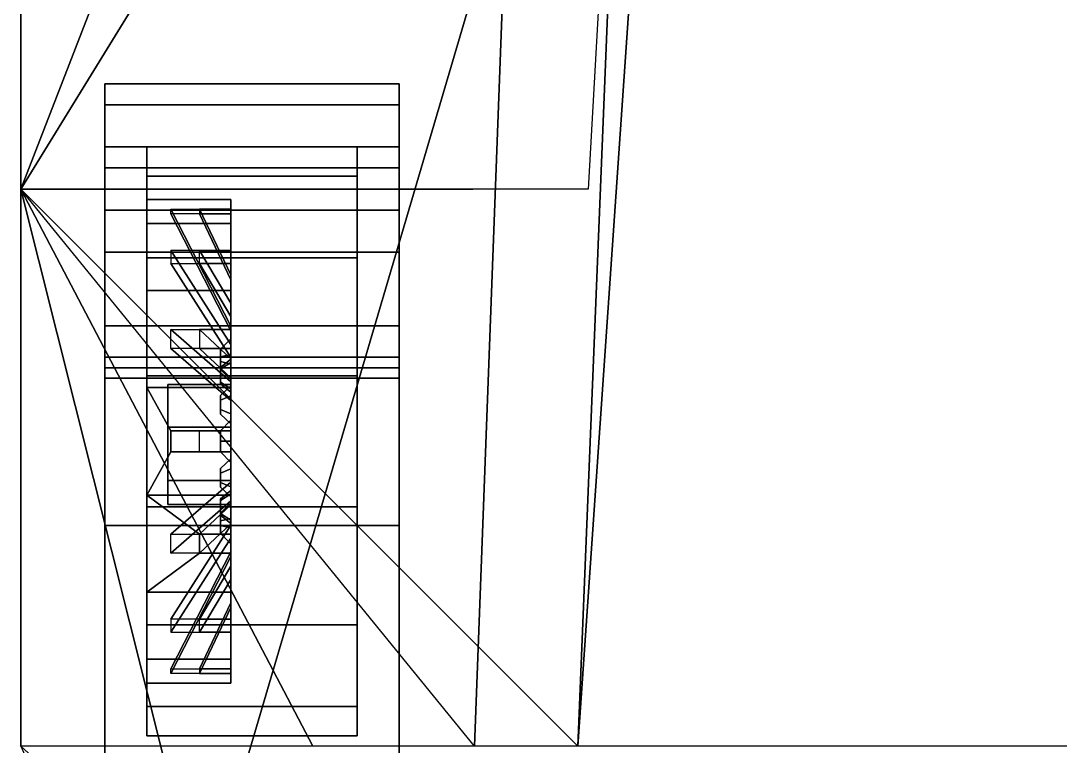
# Model space of a CAD drawing. Header units: millimetres. Extents: x -1.05 to 1.05, y -2.98 to 5.82.
# Drawn here: x -1.05 to -0.061, y 0.94 to 1.63 of the extents above; entities that cross this region are included whole.
import ezdxf

# ---------------------------------------------------------------- set-up
doc = ezdxf.new("R2010")
doc.units = ezdxf.units.MM
for name, color, linetype in [('f2', 6, 'Continuous'), ('tracks', 3, 'Continuous'), ('wheels', 2, 'Continuous')]:
    doc.layers.add(name, color=color, linetype=linetype)

msp = doc.modelspace()

# ---------------------------------------------------------------- linework, layer by layer
for points in [[(-0.55, 2.75898, 0.94), (-0.44, 2.91, 0.61), (-0.52, 0.94, 0.61), (-0.61838, 0.94, 0.94)], [(-0.44, 2.91, 0.61), (-0.39, 2.82, 0.48), (-0.52, 0.94, 0.48), (-0.52, 0.94, 0.61)], [(0.39, 2.82, 0.48), (0.52, 0.94, 0.48), (-0.52, 0.94, 0.48), (-0.39, 2.82, 0.48)], [(-0.33, 2.64, 1.2), (-0.55, 2.75898, 0.94), (-1.05, 1.47, 1.01)], [(-1.05, 1.47, 1.01), (-0.55, 2.75898, 0.94), (-0.61838, 0.94, 0.94), (-1.05, 1.47, 1.01)], [(-0.33, 2.64, 1.2), (-0.33, 2.64, 1.2), (-1.05, 1.47, 1.01), (-0.8775, 0.78318, 1.45)], [(-0.33, 2.64, 1.2), (-0.8775, 0.78318, 1.45), (0.8775, 0.78318, 1.45), (0.33, 2.64, 1.2)], [(-1.05, 1.47, 1.01), (-1.05, 1.47, 0.96), (-1.05, 0.94, 0.9), (-1.05, 0.94, 1.22)], [(-1.05, 1.47, 1.01), (-1.05, 1.47, 1.01), (-1.05, 0.94, 1.22), (-0.8775, 0.78318, 1.45)], [(-1.05, 0.94, 0.9), (-1.05, 1.47, 0.96), (-1.05, 1.47, 0.96), (-0.77197, 0.94, 0.9)], [(-0.77197, 0.94, 0.9), (-1.05, 1.47, 0.96), (-1.05, 1.47, 0.96), (-0.52, 0.94, 0.61)], [(-0.62, 1.47, 0.94), (-0.62, 1.47, 0.94), (-1.05, 1.47, 0.96), (-1.05, 1.47, 1.01)], [(-1.05, 0.94, 1.22), (-1.05, 0.94, 1.22), (-0.72, 0.2, 1.66), (-0.72, 0.64, 1.66)]]:
    msp.add_3dface(points)
at = {"layer": 'f2'}
for points in [[(-1.05, 1.47, 0.96), (-1.05, 1.61, 0.65), (-1.05, 1.65, 0.65), (-1.05, 1.47, 1.01)], [(-0.5, 1.65, 0.65), (-0.51, 1.47, 1.01), (-1.05, 1.47, 1.01), (-1.05, 1.65, 0.65)], [(-1.05, 1.40499, 0.95264), (-1.05, 1.61, 0.65), (-1.05, 1.61, 0.65), (-1.05, 1.47, 0.96)]]:
    msp.add_3dface(points, dxfattribs=at)
at = {"layer": 'tracks'}
for points in [[(-0.97, 1.57, 0.47), (-0.97, 1.55, 0.6), (-0.69, 1.55, 0.6), (-0.69, 1.57, 0.47)], [(-0.97, 1.49, 0.59), (-0.97, 1.55, 0.6), (-0.97, 1.57, 0.47), (-0.97, 1.51, 0.47)], [(-0.69, 1.57, 0.47), (-0.69, 1.55, 0.34), (-0.97, 1.55, 0.34), (-0.97, 1.57, 0.47)], [(-0.97, 1.57, 0.47), (-0.97, 1.55, 0.34), (-0.97, 1.49, 0.35), (-0.97, 1.51, 0.47)], [(-0.69, 1.57, 0.47), (-0.69, 1.55, 0.6), (-0.69, 1.49, 0.59), (-0.69, 1.51, 0.47)], [(-0.69, 1.49, 0.35), (-0.69, 1.55, 0.34), (-0.69, 1.57, 0.47), (-0.69, 1.51, 0.47)], [(-0.97, 1.55, 0.34), (-0.97, 1.45, 0.22), (-0.97, 1.41, 0.25), (-0.97, 1.49, 0.35)], [(-0.69, 1.55, 0.34), (-0.69, 1.45, 0.22), (-0.97, 1.45, 0.22), (-0.97, 1.55, 0.34)], [(-0.97, 1.55, 0.6), (-0.97, 1.45, 0.72), (-0.69, 1.45, 0.72), (-0.69, 1.55, 0.6)], [(-0.97, 1.41, 0.69), (-0.97, 1.45, 0.72), (-0.97, 1.55, 0.6), (-0.97, 1.49, 0.59)], [(-0.69, 1.41, 0.25), (-0.69, 1.45, 0.22), (-0.69, 1.55, 0.34), (-0.69, 1.49, 0.35)], [(-0.69, 1.55, 0.6), (-0.69, 1.45, 0.72), (-0.69, 1.41, 0.69), (-0.69, 1.49, 0.59)], [(-0.69, 1.51, 0.47), (-0.69, 1.49, 0.59), (-0.97, 1.49, 0.59), (-0.97, 1.51, 0.47)], [(-0.97, 1.51, 0.47), (-0.97, 1.49, 0.35), (-0.69, 1.49, 0.35), (-0.69, 1.51, 0.47)], [(-0.97, 1.49, 0.35), (-0.97, 1.41, 0.25), (-0.69, 1.41, 0.25), (-0.69, 1.49, 0.35)], [(-0.69, 1.49, 0.59), (-0.69, 1.41, 0.69), (-0.97, 1.41, 0.69), (-0.97, 1.49, 0.59)], [(-0.97, 1.29, 0.75), (-0.97, 1.3, 0.8), (-0.97, 1.45, 0.72), (-0.97, 1.41, 0.69)], [(-0.97, 1.45, 0.22), (-0.97, 1.34, 0.16), (-0.97, 1.31, 0.2), (-0.97, 1.41, 0.25)], [(-0.69, 1.45, 0.22), (-0.69, 1.34, 0.16), (-0.97, 1.34, 0.16), (-0.97, 1.45, 0.22)], [(-0.97, 1.45, 0.72), (-0.97, 1.3, 0.8), (-0.69, 1.3, 0.8), (-0.69, 1.45, 0.72)], [(-0.69, 1.45, 0.72), (-0.69, 1.3, 0.8), (-0.69, 1.29, 0.75), (-0.69, 1.41, 0.69)], [(-0.69, 1.31, 0.2), (-0.69, 1.34, 0.16), (-0.69, 1.45, 0.22), (-0.69, 1.41, 0.25)], [(-0.69, 1.41, 0.69), (-0.69, 1.29, 0.75), (-0.97, 1.29, 0.75), (-0.97, 1.41, 0.69)], [(-0.97, 1.41, 0.25), (-0.97, 1.31, 0.2), (-0.69, 1.31, 0.2), (-0.69, 1.41, 0.25)], [(-0.69, 1.34, 0.16), (-0.69, 0.58, 0.03), (-0.97, 0.58, 0.03), (-0.97, 1.34, 0.16)], [(-0.97, 1.34, 0.16), (-0.97, 0.58, 0.03), (-0.97, 0.56, 0.07), (-0.97, 1.31, 0.2)], [(-0.69, 0.56, 0.07), (-0.69, 0.58, 0.03), (-0.69, 1.34, 0.16), (-0.69, 1.31, 0.2)], [(-0.97, 1.31, 0.2), (-0.97, 0.56, 0.07), (-0.69, 0.56, 0.07), (-0.69, 1.31, 0.2)], [(-0.97, 1.15, 0.75), (-0.97, 1.15, 0.8), (-0.97, 1.3, 0.8), (-0.97, 1.29, 0.75)], [(-0.97, 1.3, 0.8), (-0.97, 1.15, 0.8), (-0.69, 1.15, 0.8), (-0.69, 1.3, 0.8)], [(-0.69, 1.3, 0.8), (-0.69, 1.15, 0.8), (-0.69, 1.15, 0.75), (-0.69, 1.29, 0.75)], [(-0.69, 1.29, 0.75), (-0.69, 1.15, 0.75), (-0.97, 1.15, 0.75), (-0.97, 1.29, 0.75)], [(-0.97, 1.15, 0.8), (-0.97, 0.56, 0.7), (-0.69, 0.56, 0.7), (-0.69, 1.15, 0.8)], [(-0.97, 0.56, 0.65), (-0.97, 0.56, 0.7), (-0.97, 1.15, 0.8), (-0.97, 1.15, 0.75)], [(-0.69, 1.15, 0.75), (-0.69, 0.56, 0.65), (-0.97, 0.56, 0.65), (-0.97, 1.15, 0.75)], [(-0.69, 1.15, 0.8), (-0.69, 0.56, 0.7), (-0.69, 0.56, 0.65), (-0.69, 1.15, 0.75)]]:
    msp.add_3dface(points, dxfattribs=at)
at = {"layer": 'wheels'}
for points in [[(-0.73, 1.48227, 0.59149), (-0.73, 1.51, 0.47), (-0.93, 1.51, 0.47), (-0.93, 1.48227, 0.59149)], [(-0.73, 1.51, 0.47), (-0.73, 1.48227, 0.34851), (-0.93, 1.48227, 0.34851), (-0.93, 1.51, 0.47)], [(-0.93, 1.48227, 0.59149), (-0.93, 1.51, 0.47), (-0.93, 1.46, 0.47), (-0.93, 1.43722, 0.56979)], [(-0.93, 1.51, 0.47), (-0.93, 1.48227, 0.34851), (-0.93, 1.43722, 0.37021), (-0.93, 1.46, 0.47)], [(-0.73, 1.40458, 0.68891), (-0.73, 1.48227, 0.59149), (-0.93, 1.48227, 0.59149), (-0.93, 1.40458, 0.68891)], [(-0.73, 1.48227, 0.34851), (-0.73, 1.40458, 0.25109), (-0.93, 1.40458, 0.25109), (-0.93, 1.48227, 0.34851)], [(-0.93, 1.40458, 0.68891), (-0.93, 1.48227, 0.59149), (-0.93, 1.43722, 0.56979), (-0.93, 1.3734, 0.64982)], [(-0.93, 1.48227, 0.34851), (-0.93, 1.40458, 0.25109), (-0.93, 1.3734, 0.29018), (-0.93, 1.43722, 0.37021)], [(-0.85, 1.43722, 0.37021), (-0.85, 1.46, 0.47), (-0.93, 1.46, 0.47), (-0.93, 1.43722, 0.37021)], [(-0.85, 1.46, 0.47), (-0.85, 1.43722, 0.56979), (-0.93, 1.43722, 0.56979), (-0.93, 1.46, 0.47)], [(-0.85, 1.38821, 0.44415), (-0.85, 1.45084, 0.51015), (-0.85, 1.46, 0.47), (-0.85, 1.45084, 0.42985)], [(-0.90712, 1.44639, 0.52965), (-0.90712, 1.45084, 0.51015), (-0.85, 1.33947, 0.48473), (-0.85, 1.33502, 0.50423)], [(-0.85, 1.33947, 0.48473), (-0.90712, 1.45084, 0.51015), (-0.85, 1.45084, 0.51015), (-0.85, 1.33947, 0.48473)], [(-0.85, 1.33502, 0.50423), (-0.85, 1.44639, 0.52965), (-0.90712, 1.44639, 0.52965), (-0.85, 1.33502, 0.50423)], [(-0.88, 1.45084, 0.42985), (-0.88, 1.44639, 0.41035), (-0.85, 1.38376, 0.42465), (-0.85, 1.38821, 0.44415)], [(-0.85, 1.38821, 0.44415), (-0.85, 1.45084, 0.42985), (-0.88, 1.45084, 0.42985), (-0.85, 1.38821, 0.44415)], [(-0.85, 1.38376, 0.42465), (-0.88, 1.44639, 0.41035), (-0.85, 1.44639, 0.41035), (-0.85, 1.38376, 0.42465)], [(-0.85, 1.33947, 0.48473), (-0.85, 1.33947, 0.48473), (-0.85, 1.45084, 0.51015), (-0.85, 1.38821, 0.44415)], [(-0.85, 1.44639, 0.41035), (-0.85, 1.43722, 0.37021), (-0.85, 1.30502, 0.43576), (-0.85, 1.38376, 0.42465)], [(-0.85, 1.33502, 0.50423), (-0.85, 1.30354, 0.5073), (-0.85, 1.43722, 0.56979), (-0.85, 1.44639, 0.52965)], [(-0.85, 1.3734, 0.29018), (-0.85, 1.43722, 0.37021), (-0.93, 1.43722, 0.37021), (-0.93, 1.3734, 0.29018)], [(-0.85, 1.43722, 0.56979), (-0.85, 1.3734, 0.64982), (-0.93, 1.3734, 0.64982), (-0.93, 1.43722, 0.56979)], [(-0.85, 1.41155, 0.60199), (-0.85, 1.43722, 0.56979), (-0.85, 1.30354, 0.5073), (-0.85, 1.36133, 0.56194)], [(-0.85, 1.32224, 0.40923), (-0.85, 1.30502, 0.43576), (-0.85, 1.43722, 0.37021), (-0.85, 1.41155, 0.33801)], [(-0.73, 1.29231, 0.74298), (-0.73, 1.40458, 0.68891), (-0.93, 1.40458, 0.68891), (-0.93, 1.29231, 0.74298)], [(-0.73, 1.40458, 0.25109), (-0.73, 1.29231, 0.19702), (-0.93, 1.29231, 0.19702), (-0.93, 1.40458, 0.25109)], [(-0.93, 1.29231, 0.74298), (-0.93, 1.40458, 0.68891), (-0.93, 1.3734, 0.64982), (-0.93, 1.28118, 0.69423)], [(-0.93, 1.40458, 0.25109), (-0.93, 1.29231, 0.19702), (-0.93, 1.28118, 0.24577), (-0.93, 1.3734, 0.29018)], [(-0.90712, 1.41155, 0.33801), (-0.90712, 1.39908, 0.32237), (-0.85, 1.30977, 0.3936), (-0.85, 1.32224, 0.40923)], [(-0.85, 1.32224, 0.40923), (-0.85, 1.41155, 0.33801), (-0.90712, 1.41155, 0.33801), (-0.85, 1.32224, 0.40923)], [(-0.85, 1.36133, 0.56194), (-0.88, 1.41155, 0.60199), (-0.85, 1.41155, 0.60199), (-0.85, 1.36133, 0.56194)], [(-0.88, 1.39908, 0.61763), (-0.88, 1.41155, 0.60199), (-0.85, 1.36133, 0.56194), (-0.85, 1.34886, 0.57758)], [(-0.85, 1.30977, 0.3936), (-0.90712, 1.39908, 0.32237), (-0.85, 1.39908, 0.32237), (-0.85, 1.30977, 0.3936)], [(-0.85, 1.34886, 0.57758), (-0.85, 1.39908, 0.61763), (-0.88, 1.39908, 0.61763), (-0.85, 1.34886, 0.57758)], [(-0.85, 1.34886, 0.57758), (-0.85, 1.3363, 0.66769), (-0.85, 1.3734, 0.64982), (-0.85, 1.39908, 0.61763)], [(-0.85, 1.30977, 0.3936), (-0.85, 1.30977, 0.3936), (-0.85, 1.39908, 0.32237), (-0.85, 1.30843, 0.33018)], [(-0.85, 1.30843, 0.33018), (-0.85, 1.39908, 0.32237), (-0.85, 1.3734, 0.29018), (-0.85, 1.3363, 0.27231)], [(-0.85, 1.33947, 0.48473), (-0.85, 1.33947, 0.48473), (-0.85, 1.38821, 0.44415), (-0.85, 1.38376, 0.42465)], [(-0.85, 1.31244, 0.4683), (-0.85, 1.38376, 0.42465), (-0.85, 1.30502, 0.43576), (-0.85, 1.28406, 0.44397)], [(-0.85, 1.32749, 0.49225), (-0.85, 1.33947, 0.48473), (-0.85, 1.38376, 0.42465), (-0.85, 1.31244, 0.4683)], [(-0.85, 1.28118, 0.24577), (-0.85, 1.3734, 0.29018), (-0.93, 1.3734, 0.29018), (-0.93, 1.28118, 0.24577)], [(-0.85, 1.3734, 0.64982), (-0.85, 1.28118, 0.69423), (-0.93, 1.28118, 0.69423), (-0.93, 1.3734, 0.64982)], [(-0.85, 1.28273, 0.5334), (-0.85, 1.36133, 0.56194), (-0.85, 1.30354, 0.5073), (-0.85, 1.28406, 0.49603)], [(-0.85, 1.27339, 0.5601), (-0.85, 1.28674, 0.56477), (-0.85, 1.36133, 0.56194), (-0.85, 1.28273, 0.5334)], [(-0.85, 1.28674, 0.56477), (-0.85, 1.28674, 0.56477), (-0.85, 1.34886, 0.57758), (-0.85, 1.36133, 0.56194)], [(-0.85, 1.28674, 0.56477), (-0.85, 1.28674, 0.56477), (-0.85, 1.3363, 0.66769), (-0.85, 1.34886, 0.57758)], [(-0.90712, 1.31828, 0.67637), (-0.90712, 1.3363, 0.66769), (-0.85, 1.28674, 0.56477), (-0.85, 1.26872, 0.57345)], [(-0.85, 1.28674, 0.56477), (-0.90712, 1.3363, 0.66769), (-0.85, 1.3363, 0.66769), (-0.85, 1.28674, 0.56477)], [(-0.88, 1.3363, 0.27231), (-0.88, 1.31828, 0.26363), (-0.85, 1.29041, 0.32151), (-0.85, 1.30843, 0.33018)], [(-0.85, 1.30843, 0.33018), (-0.85, 1.3363, 0.27231), (-0.88, 1.3363, 0.27231), (-0.85, 1.30843, 0.33018)], [(-0.85, 1.33502, 0.50423), (-0.85, 1.33502, 0.50423), (-0.85, 1.33947, 0.48473), (-0.85, 1.32749, 0.49225)], [(-0.85, 1.32749, 0.49225), (-0.85, 1.31244, 0.4683), (-0.86, 1.31022, 0.47805), (-0.86, 1.31774, 0.49003)], [(-0.85, 1.30354, 0.5073), (-0.85, 1.32749, 0.49225), (-0.86, 1.31774, 0.49003), (-0.86, 1.30577, 0.49755)], [(-0.85, 1.33502, 0.50423), (-0.85, 1.33502, 0.50423), (-0.85, 1.32749, 0.49225), (-0.85, 1.30354, 0.5073)], [(-0.85, 1.26872, 0.57345), (-0.85, 1.31828, 0.67637), (-0.90712, 1.31828, 0.67637), (-0.85, 1.26872, 0.57345)], [(-0.85, 1.29041, 0.32151), (-0.88, 1.31828, 0.26363), (-0.85, 1.31828, 0.26363), (-0.85, 1.29041, 0.32151)], [(-0.86, 1.29824, 0.48558), (-0.86, 1.30577, 0.49755), (-0.86, 1.31774, 0.49003), (-0.86, 1.31022, 0.47805)], [(-0.85, 1.32224, 0.40923), (-0.85, 1.32224, 0.40923), (-0.85, 1.30818, 0.40765), (-0.85, 1.30502, 0.43576)], [(-0.85, 1.32224, 0.40923), (-0.85, 1.32224, 0.40923), (-0.85, 1.30977, 0.3936), (-0.85, 1.30818, 0.40765)], [(-0.85, 1.26872, 0.57345), (-0.85, 1.24669, 0.55076), (-0.85, 1.28118, 0.69423), (-0.85, 1.31828, 0.67637)], [(-0.85, 1.31828, 0.26363), (-0.85, 1.28118, 0.24577), (-0.85, 1.25, 0.39), (-0.85, 1.29041, 0.32151)], [(-0.85, 1.31244, 0.4683), (-0.85, 1.2885, 0.48335), (-0.86, 1.29824, 0.48558), (-0.86, 1.31022, 0.47805)], [(-0.85, 1.30818, 0.40765), (-0.85, 1.28008, 0.40448), (-0.86, 1.28631, 0.4123), (-0.86, 1.30036, 0.41389)], [(-0.85, 1.30502, 0.43576), (-0.85, 1.30818, 0.40765), (-0.86, 1.30036, 0.41389), (-0.86, 1.29878, 0.42794)], [(-0.85, 1.2885, 0.48335), (-0.85, 1.30354, 0.5073), (-0.86, 1.30577, 0.49755), (-0.86, 1.29824, 0.48558)], [(-0.85, 1.2885, 0.48335), (-0.85, 1.31244, 0.4683), (-0.85, 1.28406, 0.44397)], [(-0.85, 1.30818, 0.40765), (-0.85, 1.30977, 0.3936), (-0.85, 1.29041, 0.32151), (-0.85, 1.28008, 0.40448)], [(-0.85, 1.30977, 0.3936), (-0.85, 1.30977, 0.3936), (-0.85, 1.30843, 0.33018), (-0.85, 1.29041, 0.32151)], [(-0.85, 1.27691, 0.43259), (-0.85, 1.30502, 0.43576), (-0.86, 1.29878, 0.42794), (-0.86, 1.28473, 0.42636)], [(-0.86, 1.28473, 0.42636), (-0.86, 1.29878, 0.42794), (-0.86, 1.30036, 0.41389), (-0.86, 1.28631, 0.4123)], [(-0.85, 1.28406, 0.44397), (-0.85, 1.30502, 0.43576), (-0.85, 1.27691, 0.43259)], [(-0.85, 1.28406, 0.49603), (-0.85, 1.30354, 0.5073), (-0.85, 1.2885, 0.48335)], [(-0.73, 1.16769, 0.74298), (-0.73, 1.29231, 0.74298), (-0.93, 1.29231, 0.74298), (-0.93, 1.16769, 0.74298)], [(-0.73, 1.29231, 0.19702), (-0.73, 1.16769, 0.19702), (-0.93, 1.16769, 0.19702), (-0.93, 1.29231, 0.19702)], [(-0.93, 1.29231, 0.19702), (-0.93, 1.16769, 0.19702), (-0.93, 1.17882, 0.24577), (-0.93, 1.28118, 0.24577)], [(-0.93, 1.16769, 0.74298), (-0.93, 1.29231, 0.74298), (-0.93, 1.28118, 0.69423), (-0.93, 1.17882, 0.69423)], [(-0.85, 1.28008, 0.40448), (-0.85, 1.27691, 0.43259), (-0.86, 1.28473, 0.42636), (-0.86, 1.28631, 0.4123)], [(-0.85, 1.28008, 0.40448), (-0.85, 1.29041, 0.32151), (-0.85, 1.25, 0.39), (-0.85, 1.24335, 0.4115)], [(-0.85, 1.28406, 0.49603), (-0.85, 1.2885, 0.48335), (-0.85, 1.28406, 0.44397)], [(-0.85, 1.26872, 0.57345), (-0.85, 1.26872, 0.57345), (-0.85, 1.28674, 0.56477), (-0.85, 1.27339, 0.5601)], [(-0.90712, 1.22, 0.24577), (-0.90712, 1.24, 0.24577), (-0.93, 1.28118, 0.24577), (-0.93, 1.17882, 0.24577)], [(-0.85, 1.28118, 0.69423), (-0.85, 1.17882, 0.69423), (-0.93, 1.17882, 0.69423), (-0.93, 1.28118, 0.69423)], [(-0.85, 1.24, 0.24577), (-0.85, 1.28118, 0.24577), (-0.93, 1.28118, 0.24577), (-0.90712, 1.24, 0.24577)], [(-0.85, 1.24335, 0.5285), (-0.85, 1.28406, 0.49603), (-0.91, 1.28406, 0.49603), (-0.91, 1.24335, 0.5285)], [(-0.85, 1.28406, 0.49603), (-0.85, 1.28406, 0.44397), (-0.91, 1.28406, 0.44397), (-0.91, 1.28406, 0.49603)], [(-0.85, 1.28406, 0.44397), (-0.85, 1.24335, 0.4115), (-0.91, 1.24335, 0.4115), (-0.91, 1.28406, 0.44397)], [(-0.91, 1.24335, 0.5285), (-0.91, 1.28406, 0.49603), (-0.91, 1.28406, 0.44397), (-0.91, 1.19259, 0.51691)], [(-0.91, 1.19259, 0.51691), (-0.91, 1.28406, 0.44397), (-0.91, 1.24335, 0.4115), (-0.91, 1.17, 0.47)], [(-0.85, 1.28273, 0.5334), (-0.85, 1.25603, 0.52406), (-0.86, 1.26037, 0.53307), (-0.86, 1.27372, 0.53774)], [(-0.85, 1.27339, 0.5601), (-0.85, 1.28273, 0.5334), (-0.86, 1.27372, 0.53774), (-0.86, 1.26905, 0.55109)], [(-0.85, 1.25603, 0.52406), (-0.85, 1.28273, 0.5334), (-0.85, 1.28406, 0.49603)], [(-0.85, 1.24335, 0.5285), (-0.85, 1.25603, 0.52406), (-0.85, 1.28406, 0.49603)], [(-0.85, 1.28406, 0.44397), (-0.85, 1.27691, 0.43259), (-0.85, 1.24335, 0.4115)], [(-0.85, 1.24, 0.36), (-0.85, 1.25, 0.39), (-0.85, 1.28118, 0.24577), (-0.85, 1.24, 0.24577)], [(-0.85, 1.24, 0.69423), (-0.85, 1.28118, 0.69423), (-0.85, 1.24669, 0.55076), (-0.85, 1.24, 0.63)], [(-0.85, 1.27691, 0.43259), (-0.85, 1.28008, 0.40448), (-0.85, 1.24335, 0.4115)], [(-0.86, 1.26037, 0.53307), (-0.86, 1.2557, 0.54642), (-0.86, 1.26905, 0.55109), (-0.86, 1.27372, 0.53774)], [(-0.85, 1.24669, 0.55076), (-0.85, 1.27339, 0.5601), (-0.86, 1.26905, 0.55109), (-0.86, 1.2557, 0.54642)], [(-0.85, 1.26872, 0.57345), (-0.85, 1.26872, 0.57345), (-0.85, 1.27339, 0.5601), (-0.85, 1.24669, 0.55076)], [(-0.85, 1.25603, 0.52406), (-0.85, 1.24669, 0.55076), (-0.86, 1.2557, 0.54642), (-0.86, 1.26037, 0.53307)], [(-0.85, 1.24335, 0.5285), (-0.85, 1.24669, 0.55076), (-0.85, 1.25603, 0.52406)], [(-0.85, 1.23, 0.41), (-0.85, 1.25, 0.39), (-0.86, 1.24, 0.39), (-0.86, 1.23, 0.4)], [(-0.85, 1.25, 0.39), (-0.85, 1.23, 0.37), (-0.86, 1.23, 0.38), (-0.86, 1.24, 0.39)], [(-0.85, 1.24, 0.36), (-0.85, 1.24, 0.36), (-0.85, 1.23, 0.37), (-0.85, 1.25, 0.39)], [(-0.85, 1.24335, 0.4115), (-0.85, 1.25, 0.39), (-0.85, 1.23, 0.41)], [(-0.85, 1.21331, 0.55076), (-0.85, 1.24, 0.63), (-0.85, 1.24669, 0.55076), (-0.85, 1.24335, 0.5285)], [(-0.85, 1.19259, 0.51691), (-0.85, 1.24335, 0.5285), (-0.91, 1.24335, 0.5285), (-0.91, 1.19259, 0.51691)], [(-0.85, 1.24335, 0.4115), (-0.85, 1.19259, 0.42309), (-0.91, 1.19259, 0.42309), (-0.91, 1.24335, 0.4115)], [(-0.91, 1.17, 0.47), (-0.91, 1.24335, 0.4115), (-0.91, 1.19259, 0.42309)], [(-0.90712, 1.24, 0.24577), (-0.90712, 1.22, 0.24577), (-0.85, 1.22, 0.36), (-0.85, 1.24, 0.36)], [(-0.85, 1.24, 0.36), (-0.85, 1.24, 0.24577), (-0.90712, 1.24, 0.24577), (-0.85, 1.24, 0.36)], [(-0.85, 1.24, 0.63), (-0.88, 1.24, 0.69423), (-0.85, 1.24, 0.69423), (-0.85, 1.24, 0.63)], [(-0.88, 1.22, 0.69423), (-0.88, 1.24, 0.69423), (-0.85, 1.24, 0.63), (-0.85, 1.22, 0.63)], [(-0.86, 1.23, 0.4), (-0.86, 1.24, 0.39), (-0.86, 1.23, 0.38), (-0.86, 1.22, 0.39)], [(-0.85, 1.24335, 0.4115), (-0.85, 1.23, 0.41), (-0.85, 1.19259, 0.42309)], [(-0.85, 1.20397, 0.52406), (-0.85, 1.21331, 0.55076), (-0.85, 1.24335, 0.5285)], [(-0.85, 1.19259, 0.51691), (-0.85, 1.20397, 0.52406), (-0.85, 1.24335, 0.5285)], [(-0.85, 1.24, 0.36), (-0.85, 1.24, 0.36), (-0.85, 1.22, 0.36), (-0.85, 1.23, 0.37)], [(-0.85, 1.18661, 0.5601), (-0.85, 1.19128, 0.57345), (-0.85, 1.24, 0.63), (-0.85, 1.21331, 0.55076)], [(-0.85, 1.19128, 0.57345), (-0.85, 1.19128, 0.57345), (-0.85, 1.22, 0.63), (-0.85, 1.24, 0.63)], [(-0.85, 1.21, 0.39), (-0.85, 1.23, 0.41), (-0.86, 1.23, 0.4), (-0.86, 1.22, 0.39)], [(-0.85, 1.23, 0.37), (-0.85, 1.21, 0.39), (-0.86, 1.22, 0.39), (-0.86, 1.23, 0.38)], [(-0.85, 1.23, 0.37), (-0.85, 1.22, 0.36), (-0.85, 1.15157, 0.33018), (-0.85, 1.21, 0.39)], [(-0.85, 1.23, 0.41), (-0.85, 1.21, 0.39), (-0.85, 1.19259, 0.42309)], [(-0.85, 1.17882, 0.24577), (-0.85, 1.22, 0.24577), (-0.90712, 1.22, 0.24577), (-0.93, 1.17882, 0.24577)], [(-0.85, 1.22, 0.36), (-0.90712, 1.22, 0.24577), (-0.85, 1.22, 0.24577), (-0.85, 1.22, 0.36)], [(-0.85, 1.22, 0.63), (-0.85, 1.22, 0.69423), (-0.88, 1.22, 0.69423), (-0.85, 1.22, 0.63)], [(-0.85, 1.16959, 0.32151), (-0.85, 1.22, 0.24577), (-0.85, 1.17882, 0.24577), (-0.85, 1.14172, 0.26363)], [(-0.85, 1.22, 0.36), (-0.85, 1.22, 0.36), (-0.85, 1.22, 0.24577), (-0.85, 1.16959, 0.32151)], [(-0.85, 1.22, 0.36), (-0.85, 1.22, 0.36), (-0.85, 1.16959, 0.32151), (-0.85, 1.15157, 0.33018)], [(-0.85, 1.19128, 0.57345), (-0.85, 1.19128, 0.57345), (-0.85, 1.14172, 0.67637), (-0.85, 1.22, 0.63)], [(-0.85, 1.22, 0.63), (-0.85, 1.14172, 0.67637), (-0.85, 1.17882, 0.69423), (-0.85, 1.22, 0.69423)], [(-0.85, 1.21331, 0.55076), (-0.85, 1.20397, 0.52406), (-0.86, 1.19963, 0.53307), (-0.86, 1.2043, 0.54642)], [(-0.85, 1.18661, 0.5601), (-0.85, 1.21331, 0.55076), (-0.86, 1.2043, 0.54642), (-0.86, 1.19095, 0.55109)], [(-0.85, 1.21, 0.39), (-0.85, 1.15157, 0.33018), (-0.85, 1.17992, 0.40448), (-0.85, 1.19259, 0.42309)], [(-0.86, 1.19963, 0.53307), (-0.86, 1.18628, 0.53774), (-0.86, 1.19095, 0.55109), (-0.86, 1.2043, 0.54642)], [(-0.85, 1.20397, 0.52406), (-0.85, 1.17727, 0.5334), (-0.86, 1.18628, 0.53774), (-0.86, 1.19963, 0.53307)], [(-0.85, 1.19259, 0.51691), (-0.85, 1.17727, 0.5334), (-0.85, 1.20397, 0.52406)], [(-0.85, 1.17, 0.47), (-0.85, 1.19259, 0.51691), (-0.91, 1.19259, 0.51691), (-0.91, 1.17, 0.47)], [(-0.85, 1.19259, 0.42309), (-0.85, 1.17, 0.47), (-0.91, 1.17, 0.47), (-0.91, 1.19259, 0.42309)], [(-0.90712, 1.1237, 0.66769), (-0.90712, 1.14172, 0.67637), (-0.85, 1.19128, 0.57345), (-0.85, 1.17326, 0.56477)], [(-0.85, 1.19128, 0.57345), (-0.90712, 1.14172, 0.67637), (-0.85, 1.14172, 0.67637), (-0.85, 1.19128, 0.57345)], [(-0.85, 1.17727, 0.5334), (-0.85, 1.18661, 0.5601), (-0.86, 1.19095, 0.55109), (-0.86, 1.18628, 0.53774)], [(-0.85, 1.19259, 0.42309), (-0.85, 1.18309, 0.43259), (-0.85, 1.17, 0.47)], [(-0.85, 1.19259, 0.42309), (-0.85, 1.17992, 0.40448), (-0.85, 1.18309, 0.43259)], [(-0.85, 1.1715, 0.48335), (-0.85, 1.15646, 0.5073), (-0.85, 1.19259, 0.51691)], [(-0.85, 1.17, 0.47), (-0.85, 1.1715, 0.48335), (-0.85, 1.19259, 0.51691)], [(-0.85, 1.15646, 0.5073), (-0.85, 1.11114, 0.57758), (-0.85, 1.17727, 0.5334), (-0.85, 1.19259, 0.51691)], [(-0.85, 1.17326, 0.56477), (-0.85, 1.17326, 0.56477), (-0.85, 1.19128, 0.57345), (-0.85, 1.18661, 0.5601)], [(-0.88, 1.1237, 0.27231), (-0.88, 1.14172, 0.26363), (-0.93, 1.17882, 0.24577), (-0.93, 1.0866, 0.29018)], [(-0.85, 1.17882, 0.69423), (-0.85, 1.0866, 0.64982), (-0.93, 1.0866, 0.64982), (-0.93, 1.17882, 0.69423)], [(-0.85, 1.14172, 0.26363), (-0.85, 1.17882, 0.24577), (-0.93, 1.17882, 0.24577), (-0.88, 1.14172, 0.26363)], [(-0.93, 1.16769, 0.19702), (-0.93, 1.05542, 0.25109), (-0.93, 1.0866, 0.29018), (-0.93, 1.17882, 0.24577)], [(-0.93, 1.05542, 0.68891), (-0.93, 1.16769, 0.74298), (-0.93, 1.17882, 0.69423), (-0.93, 1.0866, 0.64982)], [(-0.85, 1.15498, 0.43576), (-0.85, 1.18309, 0.43259), (-0.86, 1.17527, 0.42636), (-0.86, 1.16122, 0.42794)], [(-0.85, 1.18309, 0.43259), (-0.85, 1.17992, 0.40448), (-0.86, 1.17369, 0.4123), (-0.86, 1.17527, 0.42636)], [(-0.85, 1.17992, 0.40448), (-0.85, 1.15182, 0.40765), (-0.86, 1.15964, 0.41389), (-0.86, 1.17369, 0.4123)], [(-0.85, 1.17326, 0.56477), (-0.85, 1.17326, 0.56477), (-0.85, 1.18661, 0.5601), (-0.85, 1.17727, 0.5334)], [(-0.85, 1.18309, 0.43259), (-0.85, 1.15498, 0.43576), (-0.85, 1.17, 0.47)], [(-0.85, 1.1237, 0.27231), (-0.85, 1.0866, 0.29018), (-0.85, 1.17992, 0.40448), (-0.85, 1.15157, 0.33018)], [(-0.85, 1.15023, 0.3936), (-0.85, 1.17992, 0.40448), (-0.85, 1.0866, 0.29018), (-0.85, 1.06092, 0.32237)], [(-0.85, 1.15023, 0.3936), (-0.85, 1.15023, 0.3936), (-0.85, 1.15182, 0.40765), (-0.85, 1.17992, 0.40448)], [(-0.85, 1.06092, 0.61763), (-0.85, 1.0866, 0.64982), (-0.85, 1.17727, 0.5334), (-0.85, 1.11114, 0.57758)], [(-0.85, 1.17326, 0.56477), (-0.85, 1.17727, 0.5334), (-0.85, 1.0866, 0.64982), (-0.85, 1.1237, 0.66769)], [(-0.73, 1.05542, 0.68891), (-0.73, 1.16769, 0.74298), (-0.93, 1.16769, 0.74298), (-0.93, 1.05542, 0.68891)], [(-0.73, 1.16769, 0.19702), (-0.73, 1.05542, 0.25109), (-0.93, 1.05542, 0.25109), (-0.93, 1.16769, 0.19702)], [(-0.85, 1.17326, 0.56477), (-0.85, 1.1237, 0.66769), (-0.90712, 1.1237, 0.66769), (-0.85, 1.17326, 0.56477)], [(-0.88, 1.14172, 0.26363), (-0.88, 1.1237, 0.27231), (-0.85, 1.15157, 0.33018), (-0.85, 1.16959, 0.32151)], [(-0.85, 1.16959, 0.32151), (-0.85, 1.14172, 0.26363), (-0.88, 1.14172, 0.26363), (-0.85, 1.16959, 0.32151)], [(-0.86, 1.17527, 0.42636), (-0.86, 1.17369, 0.4123), (-0.86, 1.15964, 0.41389), (-0.86, 1.16122, 0.42794)], [(-0.85, 1.15646, 0.5073), (-0.85, 1.1715, 0.48335), (-0.86, 1.16176, 0.48558), (-0.86, 1.15423, 0.49755)], [(-0.85, 1.1715, 0.48335), (-0.85, 1.14756, 0.4683), (-0.86, 1.14978, 0.47805), (-0.86, 1.16176, 0.48558)], [(-0.85, 1.17, 0.47), (-0.85, 1.14756, 0.4683), (-0.85, 1.1715, 0.48335)], [(-0.85, 1.15498, 0.43576), (-0.85, 1.07179, 0.44415), (-0.85, 1.14756, 0.4683), (-0.85, 1.17, 0.47)], [(-0.86, 1.16176, 0.48558), (-0.86, 1.14978, 0.47805), (-0.86, 1.14226, 0.49003), (-0.86, 1.15423, 0.49755)], [(-0.85, 1.15182, 0.40765), (-0.85, 1.15498, 0.43576), (-0.86, 1.16122, 0.42794), (-0.86, 1.15964, 0.41389)], [(-0.90712, 1.06092, 0.32237), (-0.90712, 1.04845, 0.33801), (-0.85, 1.13776, 0.40923), (-0.85, 1.15023, 0.3936)], [(-0.85, 1.15023, 0.3936), (-0.85, 1.06092, 0.32237), (-0.90712, 1.06092, 0.32237), (-0.85, 1.15023, 0.3936)], [(-0.85, 1.15157, 0.33018), (-0.88, 1.1237, 0.27231), (-0.85, 1.1237, 0.27231), (-0.85, 1.15157, 0.33018)], [(-0.85, 1.13251, 0.49225), (-0.85, 1.15646, 0.5073), (-0.86, 1.15423, 0.49755), (-0.86, 1.14226, 0.49003)], [(-0.85, 1.14756, 0.4683), (-0.85, 1.13251, 0.49225), (-0.86, 1.14226, 0.49003), (-0.86, 1.14978, 0.47805)], [(-0.85, 1.13251, 0.49225), (-0.85, 1.12498, 0.50423), (-0.85, 1.11114, 0.57758), (-0.85, 1.15646, 0.5073)], [(-0.85, 1.15182, 0.40765), (-0.85, 1.13776, 0.40923), (-0.85, 1.07179, 0.44415), (-0.85, 1.15498, 0.43576)], [(-0.85, 1.15023, 0.3936), (-0.85, 1.15023, 0.3936), (-0.85, 1.13776, 0.40923), (-0.85, 1.15182, 0.40765)], [(-0.85, 1.00916, 0.42985), (-0.85, 1, 0.47), (-0.85, 1.14756, 0.4683), (-0.85, 1.07179, 0.44415)], [(-0.85, 1.12053, 0.48473), (-0.85, 1.14756, 0.4683), (-0.85, 1, 0.47), (-0.85, 1.00916, 0.51015)], [(-0.85, 1.12053, 0.48473), (-0.85, 1.12053, 0.48473), (-0.85, 1.13251, 0.49225), (-0.85, 1.14756, 0.4683)], [(-0.85, 1.13776, 0.40923), (-0.90712, 1.04845, 0.33801), (-0.85, 1.04845, 0.33801), (-0.85, 1.13776, 0.40923)], [(-0.85, 1.13776, 0.40923), (-0.85, 1.13776, 0.40923), (-0.85, 1.07624, 0.42465), (-0.85, 1.07179, 0.44415)], [(-0.85, 1.13776, 0.40923), (-0.85, 1.13776, 0.40923), (-0.85, 1.04845, 0.33801), (-0.85, 1.07624, 0.42465)], [(-0.85, 1.12053, 0.48473), (-0.85, 1.12053, 0.48473), (-0.85, 1.12498, 0.50423), (-0.85, 1.13251, 0.49225)], [(-0.85, 1.0866, 0.29018), (-0.85, 1.1237, 0.27231), (-0.88, 1.1237, 0.27231), (-0.93, 1.0866, 0.29018)], [(-0.90712, 1.00916, 0.51015), (-0.90712, 1.01361, 0.52965), (-0.85, 1.12498, 0.50423), (-0.85, 1.12053, 0.48473)], [(-0.85, 1.12498, 0.50423), (-0.90712, 1.01361, 0.52965), (-0.85, 1.01361, 0.52965), (-0.85, 1.12498, 0.50423)], [(-0.85, 1.12053, 0.48473), (-0.85, 1.00916, 0.51015), (-0.90712, 1.00916, 0.51015), (-0.85, 1.12053, 0.48473)], [(-0.85, 1.12498, 0.50423), (-0.85, 1.12498, 0.50423), (-0.85, 1.09867, 0.56194), (-0.85, 1.11114, 0.57758)], [(-0.85, 1.12498, 0.50423), (-0.85, 1.12498, 0.50423), (-0.85, 1.01361, 0.52965), (-0.85, 1.09867, 0.56194)], [(-0.85, 1.11114, 0.57758), (-0.88, 1.06092, 0.61763), (-0.85, 1.06092, 0.61763), (-0.85, 1.11114, 0.57758)], [(-0.88, 1.04845, 0.60199), (-0.88, 1.06092, 0.61763), (-0.85, 1.11114, 0.57758), (-0.85, 1.09867, 0.56194)], [(-0.85, 1.09867, 0.56194), (-0.85, 1.04845, 0.60199), (-0.88, 1.04845, 0.60199), (-0.85, 1.09867, 0.56194)], [(-0.85, 1.09867, 0.56194), (-0.85, 1.01361, 0.52965), (-0.85, 1.02278, 0.56979), (-0.85, 1.04845, 0.60199)], [(-0.85, 1.02278, 0.37021), (-0.85, 1.0866, 0.29018), (-0.93, 1.0866, 0.29018), (-0.93, 1.02278, 0.37021)], [(-0.85, 1.0866, 0.64982), (-0.85, 1.02278, 0.56979), (-0.93, 1.02278, 0.56979), (-0.93, 1.0866, 0.64982)], [(-0.93, 1.05542, 0.25109), (-0.93, 0.97773, 0.34851), (-0.93, 1.02278, 0.37021), (-0.93, 1.0866, 0.29018)], [(-0.93, 0.97773, 0.59149), (-0.93, 1.05542, 0.68891), (-0.93, 1.0866, 0.64982), (-0.93, 1.02278, 0.56979)], [(-0.88, 1.01361, 0.41035), (-0.88, 1.00916, 0.42985), (-0.85, 1.07179, 0.44415), (-0.85, 1.07624, 0.42465)], [(-0.85, 1.07624, 0.42465), (-0.85, 1.01361, 0.41035), (-0.88, 1.01361, 0.41035), (-0.85, 1.07624, 0.42465)], [(-0.85, 1.07179, 0.44415), (-0.88, 1.00916, 0.42985), (-0.85, 1.00916, 0.42985), (-0.85, 1.07179, 0.44415)], [(-0.85, 1.07624, 0.42465), (-0.85, 1.04845, 0.33801), (-0.85, 1.02278, 0.37021), (-0.85, 1.01361, 0.41035)], [(-0.73, 0.97773, 0.59149), (-0.73, 1.05542, 0.68891), (-0.93, 1.05542, 0.68891), (-0.93, 0.97773, 0.59149)], [(-0.73, 1.05542, 0.25109), (-0.73, 0.97773, 0.34851), (-0.93, 0.97773, 0.34851), (-0.93, 1.05542, 0.25109)], [(-0.85, 1, 0.47), (-0.85, 1.02278, 0.37021), (-0.93, 1.02278, 0.37021), (-0.93, 1, 0.47)], [(-0.85, 1.02278, 0.56979), (-0.85, 1, 0.47), (-0.93, 1, 0.47), (-0.93, 1.02278, 0.56979)], [(-0.93, 0.97773, 0.34851), (-0.93, 0.95, 0.47), (-0.93, 1, 0.47), (-0.93, 1.02278, 0.37021)], [(-0.93, 0.95, 0.47), (-0.93, 0.97773, 0.59149), (-0.93, 1.02278, 0.56979), (-0.93, 1, 0.47)], [(-0.73, 0.95, 0.47), (-0.73, 0.97773, 0.59149), (-0.93, 0.97773, 0.59149), (-0.93, 0.95, 0.47)], [(-0.73, 0.97773, 0.34851), (-0.73, 0.95, 0.47), (-0.93, 0.95, 0.47), (-0.93, 0.97773, 0.34851)]]:
    msp.add_3dface(points, dxfattribs=at)

doc.saveas('drawing.dxf')
